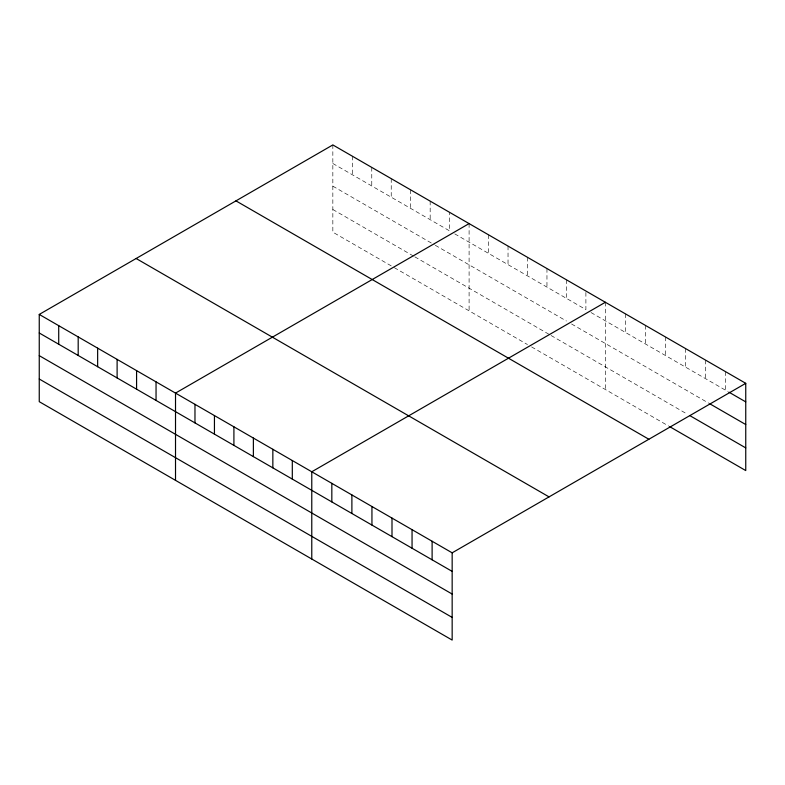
<?xml version="1.0" encoding="UTF-8"?>
<svg xmlns="http://www.w3.org/2000/svg" width="785" height="785" viewBox="0 0 785 785"><rect width="100%" height="100%" fill="white"/><g stroke="black" fill="none" stroke-linecap="round" stroke-linejoin="round"><path stroke-width="0.59" stroke-dasharray="3.92 2.94" d="M391.234 265.889L332.84 232.174L332.84 144.931M332.84 163.486L449.628 230.918L449.628 212.362M454.75 233.881L585.895 309.594L585.895 291.029M591.017 312.548L727.803 391.519M332.84 186.153L434.262 244.714M435.292 245.303L566.427 321.016M571.549 323.979L708.806 403.215M332.84 209.507L413.774 256.234M414.794 256.832L550.04 334.91M551.06 335.499L687.689 414.382M394.305 267.665L527.491 344.556M531.592 346.921L668.692 426.078M725.693 371.747L725.693 390.302M705.636 360.168L705.636 378.723M685.58 348.589L685.58 367.144M665.523 337.01L665.523 355.566M645.466 325.432L645.466 343.987M625.419 313.853L625.419 332.408M605.363 302.274L605.363 389.517M566.427 279.794L566.427 298.349M546.959 268.558L546.959 287.114M527.491 257.313L527.491 275.878M508.032 246.078L508.032 264.633M488.564 234.843L488.564 253.398M469.096 223.597L469.096 310.84M430.17 201.127L430.17 219.682M410.702 189.882L410.702 208.447M391.234 178.646L391.234 197.202M371.766 167.411L371.766 185.966M352.298 156.166L352.298 174.731"/><path stroke-width="1.18" d="M39.25 314.432L452.16 552.826L452.16 640.069L39.25 401.675L39.25 314.432L332.84 144.931L745.75 383.325L745.75 470.568L669.752 426.687M469.096 223.597L175.516 393.099L175.516 480.341M605.363 302.274L311.773 471.775L311.773 559.018M452.16 552.826L745.75 383.325M728.863 392.127L745.75 401.881M709.856 403.824L745.75 424.548M689.809 415.599L745.75 447.901M235.951 200.872L648.871 439.257M136.129 258.5L549.049 496.895M39.25 332.987L452.16 571.382M39.25 355.654L452.16 594.049M39.25 379.008L452.16 617.403M432.113 541.248L432.113 559.803M412.056 529.669L412.056 548.224M392 518.09L392 536.646M371.943 506.511L371.943 525.067M351.886 494.933L351.886 513.488M331.829 483.354L331.829 501.909M292.305 460.53L292.305 479.085M272.846 449.295L272.846 467.85M253.378 438.059L253.378 456.615M233.91 426.814L233.91 445.37M214.442 415.579L214.442 434.134M194.974 404.344L194.974 422.899M156.048 381.863L156.048 400.419M136.58 370.628L136.58 389.183M117.112 359.383L117.112 377.938M97.644 348.147L97.644 366.703M78.186 336.912L78.186 355.468M58.718 325.667L58.718 344.222"/></g></svg>
